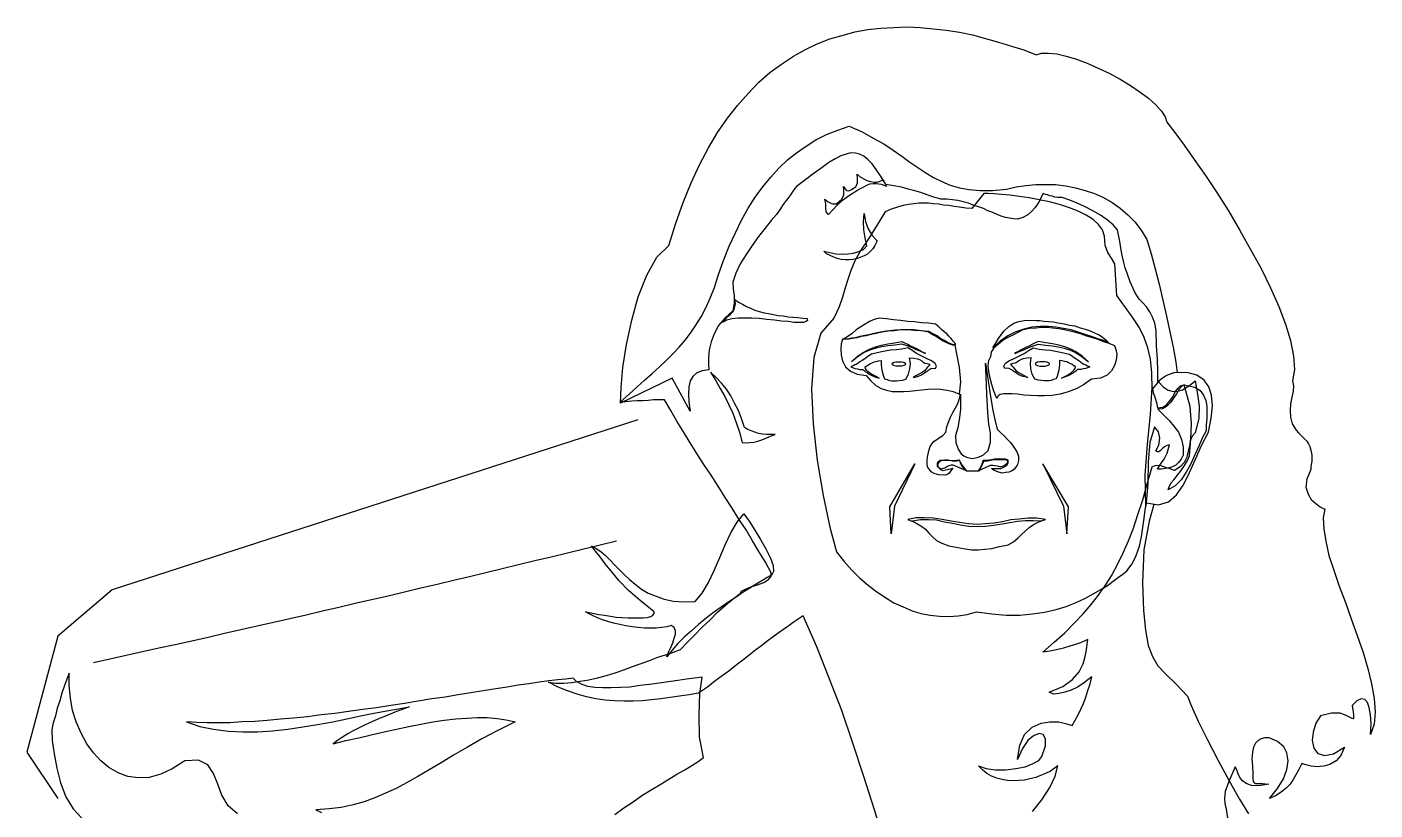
# Model space of a CAD drawing. Header units: millimetres. Extents: x -1580.31 to -1579.41, y 1849.77 to 1851.56.
# Drawn here: x -1580.257 to -1579.686, y 1851.227 to 1851.559 of the extents above; entities that cross this region are included whole.
import ezdxf

# ---------------------------------------------------------------- set-up
doc = ezdxf.new("R2010")
doc.units = ezdxf.units.MM
doc.header["$LTSCALE"] = 10
doc.layers.add('Humanos', color=2, linetype='Continuous')

msp = doc.modelspace()

# ---------------------------------------------------------------- linework, layer by layer
at = {"layer": 'Humanos'}
for p, q in [((-1579.9983, 1851.39234), (-1580.22068, 1851.32043)), ((-1580.22068, 1851.32043), (-1580.24357, 1851.30082)), ((-1580.24357, 1851.30082), (-1580.25665, 1851.25179)), ((-1580.25665, 1851.25179), (-1580.24357, 1851.23217))]:
    msp.add_line(p, q, dxfattribs=at)
for points in [[(-1579.7781, 1851.40841), (-1579.77829, 1851.4086), (-1579.77829, 1851.41291), (-1579.77847, 1851.41797), (-1579.77885, 1851.42359), (-1579.77903, 1851.42997), (-1579.77959, 1851.43315), (-1579.78054, 1851.43577), (-1579.78166, 1851.43802), (-1579.78315, 1851.44008), (-1579.78466, 1851.44176), (-1579.78616, 1851.44327), (-1579.78728, 1851.44495), (-1579.78821, 1851.44664), (-1579.79009, 1851.45076), (-1579.79121, 1851.45395), (-1579.79215, 1851.45657), (-1579.79271, 1851.45882), (-1579.79327, 1851.46125), (-1579.79384, 1851.46406), (-1579.7944, 1851.46781), (-1579.79534, 1851.47268), (-1579.79721, 1851.47475), (-1579.79964, 1851.47681), (-1579.80264, 1851.47887), (-1579.80583, 1851.48074), (-1579.80939, 1851.48262), (-1579.81276, 1851.48411), (-1579.81595, 1851.48543), (-1579.81876, 1851.48636), (-1579.81988, 1851.48636), (-1579.82082, 1851.48636), (-1579.82194, 1851.48655), (-1579.82288, 1851.48692), (-1579.82401, 1851.48711), (-1579.82494, 1851.48748), (-1579.82588, 1851.48767), (-1579.82682, 1851.48805), (-1579.82756, 1851.48674), (-1579.82831, 1851.48524), (-1579.82831, 1851.48524), (-1579.82925, 1851.48355), (-1579.83038, 1851.48206), (-1579.83168, 1851.48055), (-1579.83337, 1851.47905), (-1579.83544, 1851.47793), (-1579.83768, 1851.47718), (-1579.83937, 1851.47737), (-1579.84105, 1851.47756), (-1579.84274, 1851.47793), (-1579.84462, 1851.47849), (-1579.8463, 1851.47924), (-1579.84818, 1851.47999), (-1579.85024, 1851.48074), (-1579.85211, 1851.48168), (-1579.85417, 1851.48242), (-1579.85585, 1851.48299), (-1579.85641, 1851.48318), (-1579.85847, 1851.48393), (-1579.86072, 1851.48449), (-1579.86297, 1851.48505), (-1579.86522, 1851.48543), (-1579.86765, 1851.48561), (-1579.87009, 1851.48561), (-1579.87309, 1851.48655), (-1579.8759, 1851.48748), (-1579.87852, 1851.48843), (-1579.88115, 1851.48917), (-1579.88396, 1851.48992), (-1579.88677, 1851.49067), (-1579.88995, 1851.49124), (-1579.89332, 1851.4918), (-1579.89539, 1851.49517), (-1579.89744, 1851.49817), (-1579.89913, 1851.5006), (-1579.90101, 1851.50247), (-1579.90269, 1851.50379), (-1579.90457, 1851.50472), (-1579.90626, 1851.5051), (-1579.90831, 1851.50528), (-1579.91019, 1851.50472), (-1579.91244, 1851.50398), (-1579.91488, 1851.50267), (-1579.91749, 1851.50116), (-1579.9203, 1851.4991), (-1579.92368, 1851.49667), (-1579.92724, 1851.49405), (-1579.93117, 1851.49104), (-1579.93192, 1851.49011), (-1579.93267, 1851.48899), (-1579.93342, 1851.48786), (-1579.93436, 1851.48655), (-1579.93549, 1851.48505), (-1579.93679, 1851.48336), (-1579.9381, 1851.48149), (-1579.93961, 1851.47924), (-1579.94186, 1851.47662), (-1579.94448, 1851.47344), (-1579.94728, 1851.46987), (-1579.94991, 1851.46613), (-1579.95253, 1851.46219), (-1579.95497, 1851.45826), (-1579.95684, 1851.45432), (-1579.95815, 1851.45058), (-1579.95797, 1851.44777), (-1579.95759, 1851.44477), (-1579.95759, 1851.44176), (-1579.95815, 1851.43839), (-1579.96153, 1851.43539), (-1579.96415, 1851.43221), (-1579.96602, 1851.42865), (-1579.96733, 1851.42528), (-1579.96809, 1851.42191), (-1579.96846, 1851.41872), (-1579.96846, 1851.41591), (-1579.96827, 1851.41348), (-1579.97109, 1851.4131), (-1579.97333, 1851.41216), (-1579.97502, 1851.41066), (-1579.97615, 1851.40879), (-1579.97671, 1851.40635), (-1579.97689, 1851.40335), (-1579.97671, 1851.39998), (-1579.97615, 1851.39605), (-1579.98382, 1851.40992), (-1580.00556, 1851.39942), (-1580.00538, 1851.40598), (-1580.00462, 1851.41441), (-1580.00313, 1851.42415), (-1580.00088, 1851.43446), (-1579.99807, 1851.44439), (-1579.99451, 1851.45357), (-1579.99019, 1851.46107), (-1579.98514, 1851.46613), (-1579.98214, 1851.47549), (-1579.97914, 1851.4843), (-1579.97577, 1851.49255), (-1579.97221, 1851.50023), (-1579.96846, 1851.50735), (-1579.96453, 1851.5139), (-1579.9604, 1851.5199), (-1579.9561, 1851.52533), (-1579.9516, 1851.53039), (-1579.9471, 1851.53508), (-1579.94242, 1851.5392), (-1579.93754, 1851.54276), (-1579.93249, 1851.54614), (-1579.92743, 1851.54895), (-1579.92237, 1851.55138), (-1579.91712, 1851.55344), (-1579.91187, 1851.55494), (-1579.90644, 1851.55644), (-1579.90101, 1851.55737), (-1579.89557, 1851.55794), (-1579.88995, 1851.55831), (-1579.88452, 1851.5585), (-1579.8789, 1851.55831), (-1579.87327, 1851.55775), (-1579.86784, 1851.55719), (-1579.86222, 1851.55625), (-1579.85678, 1851.55512), (-1579.85117, 1851.55363), (-1579.84574, 1851.55213), (-1579.8403, 1851.55044), (-1579.83506, 1851.54876), (-1579.82981, 1851.5467), (-1579.82756, 1851.54745), (-1579.82457, 1851.54745), (-1579.821, 1851.54707), (-1579.81707, 1851.54614), (-1579.81276, 1851.54482), (-1579.80826, 1851.54313), (-1579.80358, 1851.54108), (-1579.79871, 1851.53883), (-1579.79421, 1851.53639), (-1579.7899, 1851.53377), (-1579.78578, 1851.53096), (-1579.78222, 1851.52833), (-1579.77922, 1851.52553), (-1579.77678, 1851.5229), (-1579.77529, 1851.52047), (-1579.77453, 1851.51822), (-1579.77116, 1851.5139), (-1579.76723, 1851.50847), (-1579.76292, 1851.50247), (-1579.75824, 1851.49573), (-1579.75336, 1851.48843), (-1579.74849, 1851.48074), (-1579.74381, 1851.47268), (-1579.73912, 1851.46444), (-1579.73463, 1851.45638), (-1579.73069, 1851.44814), (-1579.72713, 1851.44027), (-1579.72432, 1851.43278), (-1579.72226, 1851.42584), (-1579.72095, 1851.41928), (-1579.72057, 1851.41366), (-1579.72132, 1851.40879), (-1579.72095, 1851.40673), (-1579.72114, 1851.40448), (-1579.7217, 1851.40186), (-1579.72226, 1851.39905), (-1579.72244, 1851.39624), (-1579.72226, 1851.39343), (-1579.72151, 1851.39061), (-1579.71983, 1851.38799), (-1579.71889, 1851.38686), (-1579.71795, 1851.38593), (-1579.71702, 1851.38499), (-1579.71608, 1851.38406), (-1579.71533, 1851.38331), (-1579.71458, 1851.38218), (-1579.71402, 1851.38106), (-1579.71364, 1851.37956), (-1579.71326, 1851.37731), (-1579.71326, 1851.37487), (-1579.71364, 1851.37263), (-1579.71364, 1851.37131), (-1579.71533, 1851.36719), (-1579.7157, 1851.36382), (-1579.71477, 1851.36082), (-1579.71346, 1851.35857), (-1579.71158, 1851.35689), (-1579.70971, 1851.35558), (-1579.7084, 1851.35482), (-1579.70764, 1851.35464), (-1579.7084, 1851.35089), (-1579.7082, 1851.3462), (-1579.70727, 1851.34096), (-1579.70596, 1851.33497), (-1579.7039, 1851.32878), (-1579.70165, 1851.32203), (-1579.69902, 1851.3151), (-1579.69659, 1851.30817), (-1579.69397, 1851.30105), (-1579.69153, 1851.29393), (-1579.68947, 1851.28718), (-1579.68797, 1851.28063), (-1579.68685, 1851.27444), (-1579.68647, 1851.26864), (-1579.68685, 1851.26358), (-1579.68835, 1851.25926), (-1579.68816, 1851.26376), (-1579.68835, 1851.26751), (-1579.68891, 1851.27069), (-1579.68966, 1851.27276), (-1579.69078, 1851.27406), (-1579.69228, 1851.27426), (-1579.69416, 1851.2735), (-1579.69621, 1851.27145), (-1579.69565, 1851.2677), (-1579.69565, 1851.26601), (-1579.69584, 1851.26582), (-1579.69697, 1851.26639), (-1579.69865, 1851.26732), (-1579.70127, 1851.26826), (-1579.70483, 1851.26826), (-1579.70952, 1851.26713), (-1579.71158, 1851.26395), (-1579.7127, 1851.2602), (-1579.71308, 1851.25664), (-1579.71233, 1851.25345), (-1579.71065, 1851.25121), (-1579.70783, 1851.25027), (-1579.70408, 1851.25102), (-1579.6994, 1851.25383), (-1579.7009, 1851.25027), (-1579.70296, 1851.24802), (-1579.70559, 1851.24652), (-1579.7082, 1851.24578), (-1579.71101, 1851.24559), (-1579.71346, 1851.24578), (-1579.7157, 1851.24634), (-1579.71739, 1851.2469), (-1579.7187, 1851.24447), (-1579.72001, 1851.24222), (-1579.72114, 1851.24015), (-1579.72244, 1851.23828), (-1579.72413, 1851.23659), (-1579.72601, 1851.23491), (-1579.72825, 1851.23341), (-1579.73106, 1851.2321), (-1579.72769, 1851.23641), (-1579.72526, 1851.24053), (-1579.72376, 1851.24447), (-1579.7232, 1851.24802), (-1579.72376, 1851.2514), (-1579.72507, 1851.25402), (-1579.72769, 1851.25627), (-1579.73126, 1851.25777), (-1579.73313, 1851.25777), (-1579.73463, 1851.25739), (-1579.73594, 1851.25664), (-1579.73706, 1851.25552), (-1579.73781, 1851.25383), (-1579.73837, 1851.25177), (-1579.73856, 1851.24896), (-1579.73837, 1851.24578), (-1579.73819, 1851.24278), (-1579.73819, 1851.24071), (-1579.738, 1851.23941), (-1579.73763, 1851.23884), (-1579.73706, 1851.23847), (-1579.73575, 1851.23847), (-1579.73407, 1851.23847), (-1579.73144, 1851.23828), (-1579.73556, 1851.23753), (-1579.73875, 1851.23772), (-1579.741, 1851.23847), (-1579.74249, 1851.23959), (-1579.74362, 1851.24109), (-1579.74437, 1851.24259), (-1579.74493, 1851.24427), (-1579.74568, 1851.24559), (-1579.7483, 1851.23941), (-1579.7498, 1851.23509), (-1579.75018, 1851.23228), (-1579.74999, 1851.23003), (-1579.74943, 1851.2276), (-1579.74887, 1851.22404)], [(-1579.89389, 1851.21336), (-1579.8982, 1851.22741), (-1579.90269, 1851.24146), (-1579.90738, 1851.25552), (-1579.91206, 1851.26938), (-1579.91731, 1851.28306), (-1579.92255, 1851.29636), (-1579.92836, 1851.30948), (-1579.93211, 1851.30686), (-1579.93529, 1851.30461), (-1579.93848, 1851.30236), (-1579.94111, 1851.30049), (-1579.94373, 1851.29861), (-1579.94598, 1851.29674), (-1579.94841, 1851.29505), (-1579.95047, 1851.29337), (-1579.95272, 1851.2915), (-1579.95497, 1851.28981), (-1579.95741, 1851.28794), (-1579.95984, 1851.28606), (-1579.96265, 1851.284), (-1579.96565, 1851.28175), (-1579.96884, 1851.27931), (-1579.97258, 1851.27669), (-1579.97652, 1851.27594), (-1579.98064, 1851.27538), (-1579.98457, 1851.27482), (-1579.98851, 1851.27426), (-1579.99244, 1851.27388), (-1579.99638, 1851.2735), (-1580.00031, 1851.27332), (-1580.00425, 1851.27332), (-1580.00819, 1851.2735), (-1580.01212, 1851.2737), (-1580.01605, 1851.27426), (-1580.01999, 1851.27519), (-1580.02392, 1851.27631), (-1580.02804, 1851.27763), (-1580.03198, 1851.27931), (-1580.0361, 1851.28137), (-1580.03292, 1851.281), (-1580.02954, 1851.281), (-1580.02617, 1851.28119), (-1580.02261, 1851.28175), (-1580.01905, 1851.28232), (-1580.0153, 1851.28325), (-1580.01156, 1851.28419), (-1580.00781, 1851.28531), (-1580.00425, 1851.28662), (-1580.0005, 1851.28794), (-1579.99694, 1851.28925), (-1579.99338, 1851.29056), (-1579.98983, 1851.29187), (-1579.98664, 1851.29299), (-1579.98326, 1851.29411), (-1579.98027, 1851.29524), (-1579.97727, 1851.29824), (-1579.97427, 1851.30124), (-1579.97109, 1851.30461), (-1579.96771, 1851.30779), (-1579.96453, 1851.31098), (-1579.96116, 1851.31398), (-1579.95797, 1851.31661), (-1579.95497, 1851.31885), (-1579.95441, 1851.31979), (-1579.95272, 1851.32073), (-1579.95047, 1851.32166), (-1579.94766, 1851.3226), (-1579.94504, 1851.32354), (-1579.94298, 1851.32485), (-1579.94186, 1851.32615), (-1579.94186, 1851.32766), (-1579.94429, 1851.33216), (-1579.9471, 1851.33665), (-1579.94973, 1851.34115), (-1579.95253, 1851.34584), (-1579.95553, 1851.35033), (-1579.95835, 1851.35502), (-1579.96134, 1851.35951), (-1579.96434, 1851.3642), (-1579.96733, 1851.36888), (-1579.97034, 1851.37338), (-1579.97333, 1851.37806), (-1579.97615, 1851.38256), (-1579.97896, 1851.38724), (-1579.98177, 1851.39174), (-1579.98439, 1851.39624), (-1579.98701, 1851.40074), (-1579.98926, 1851.40074), (-1579.9917, 1851.40074), (-1579.99395, 1851.40054), (-1579.99619, 1851.40036), (-1579.99863, 1851.40036), (-1580.00088, 1851.40017), (-1580.00331, 1851.39998), (-1580.00556, 1851.39998), (-1580.002, 1851.40317), (-1579.99863, 1851.40635), (-1579.99544, 1851.40916), (-1579.99226, 1851.41197), (-1579.98907, 1851.41478), (-1579.98626, 1851.41741), (-1579.98345, 1851.42022), (-1579.98083, 1851.42303), (-1579.9782, 1851.42603), (-1579.97595, 1851.42903), (-1579.97371, 1851.4324), (-1579.97146, 1851.43596), (-1579.96958, 1851.43971), (-1579.96771, 1851.44383), (-1579.96584, 1851.44833), (-1579.96434, 1851.45339), (-1579.96209, 1851.45976), (-1579.95966, 1851.46575), (-1579.95703, 1851.47137), (-1579.95441, 1851.47681), (-1579.9516, 1851.48186), (-1579.9486, 1851.48655), (-1579.94541, 1851.49086), (-1579.94204, 1851.49498), (-1579.93867, 1851.49873), (-1579.93492, 1851.50229), (-1579.93117, 1851.50528), (-1579.92705, 1851.5081), (-1579.92293, 1851.51072), (-1579.91843, 1851.51297), (-1579.91375, 1851.51484), (-1579.90887, 1851.51653), (-1579.90345, 1851.5141), (-1579.89876, 1851.51147), (-1579.89426, 1851.50904), (-1579.89033, 1851.50641), (-1579.88658, 1851.50379), (-1579.8832, 1851.50135), (-1579.87983, 1851.4991), (-1579.87646, 1851.49686), (-1579.87327, 1851.49479), (-1579.86972, 1851.49311), (-1579.86616, 1851.4916), (-1579.86222, 1851.49048), (-1579.8581, 1851.48973), (-1579.85342, 1851.48936), (-1579.84818, 1851.48936), (-1579.84237, 1851.48992), (-1579.83825, 1851.49086), (-1579.83412, 1851.49142), (-1579.83, 1851.4918), (-1579.82588, 1851.4918), (-1579.82157, 1851.4918), (-1579.81726, 1851.49124), (-1579.81314, 1851.49048), (-1579.80901, 1851.48936), (-1579.80508, 1851.48805), (-1579.80133, 1851.48636), (-1579.79759, 1851.4843), (-1579.79421, 1851.48186), (-1579.79103, 1851.47905), (-1579.78803, 1851.47605), (-1579.7854, 1851.4725), (-1579.78297, 1851.46856), (-1579.7811, 1851.46257), (-1579.77941, 1851.45619), (-1579.77772, 1851.44964), (-1579.77622, 1851.44289), (-1579.77473, 1851.43615), (-1579.77323, 1851.42959), (-1579.77192, 1851.42303), (-1579.77079, 1851.41666), (-1579.77023, 1851.41216), (-1579.77023, 1851.41235)], [(-1579.89314, 1851.49104), (-1579.89407, 1851.49142), (-1579.89519, 1851.4918), (-1579.89632, 1851.49198), (-1579.89744, 1851.49217), (-1579.89876, 1851.49217), (-1579.90026, 1851.49198), (-1579.90157, 1851.49142), (-1579.90288, 1851.49067), (-1579.90475, 1851.48973), (-1579.90644, 1851.48861), (-1579.90831, 1851.48748), (-1579.91019, 1851.48618), (-1579.91225, 1851.48467), (-1579.91412, 1851.48299), (-1579.91581, 1851.48112), (-1579.91769, 1851.47924), (-1579.91862, 1851.48037), (-1579.91881, 1851.48186), (-1579.91881, 1851.48374), (-1579.91918, 1851.48561), (-1579.91805, 1851.48467), (-1579.91693, 1851.48411), (-1579.91581, 1851.48374), (-1579.91431, 1851.48374), (-1579.91206, 1851.48561), (-1579.91112, 1851.48748), (-1579.91112, 1851.48936), (-1579.91131, 1851.49104), (-1579.91075, 1851.49011), (-1579.91, 1851.48936), (-1579.90907, 1851.48917), (-1579.90794, 1851.48973), (-1579.90606, 1851.49086), (-1579.90532, 1851.49255), (-1579.90532, 1851.49442), (-1579.9055, 1851.49629), (-1579.90419, 1851.49517), (-1579.90269, 1851.49423), (-1579.90138, 1851.49349), (-1579.89988, 1851.49311), (-1579.89838, 1851.49292), (-1579.89708, 1851.49292), (-1579.89576, 1851.49329), (-1579.89463, 1851.49385), (-1579.89426, 1851.49329), (-1579.89389, 1851.49255), (-1579.89351, 1851.4918), (-1579.89314, 1851.49104)], [(-1579.7914, 1851.3284), (-1579.78915, 1851.3314), (-1579.78747, 1851.33497), (-1579.78616, 1851.3389), (-1579.78522, 1851.34283), (-1579.78466, 1851.34677), (-1579.78409, 1851.3507), (-1579.78372, 1851.35426), (-1579.78315, 1851.35727), (-1579.7781, 1851.35632), (-1579.77379, 1851.35763), (-1579.77041, 1851.36064), (-1579.76742, 1851.36476), (-1579.76498, 1851.37), (-1579.76236, 1851.37563), (-1579.75992, 1851.38143), (-1579.75692, 1851.38706), (-1579.7558, 1851.39305), (-1579.75524, 1851.39829), (-1579.75561, 1851.40279), (-1579.75673, 1851.40635), (-1579.7588, 1851.40916), (-1579.7618, 1851.41123), (-1579.76555, 1851.41216), (-1579.77023, 1851.41235), (-1579.77154, 1851.41216), (-1579.77266, 1851.41179), (-1579.77397, 1851.41141), (-1579.7751, 1851.41085), (-1579.77641, 1851.40992), (-1579.77772, 1851.40879), (-1579.77922, 1851.40711), (-1579.78072, 1851.40523), (-1579.78091, 1851.41216), (-1579.78147, 1851.41797), (-1579.78259, 1851.42284), (-1579.78409, 1851.42715), (-1579.78616, 1851.43127), (-1579.78878, 1851.43539), (-1579.79197, 1851.43989), (-1579.79571, 1851.44495), (-1579.79646, 1851.45826), (-1579.79796, 1851.46069), (-1579.79946, 1851.46313), (-1579.80058, 1851.46613), (-1579.80096, 1851.47006), (-1579.80171, 1851.47268), (-1579.8034, 1851.47493), (-1579.80564, 1851.477), (-1579.80864, 1851.47887), (-1579.81201, 1851.48055), (-1579.81576, 1851.48206), (-1579.81988, 1851.48336), (-1579.82419, 1851.48449), (-1579.8285, 1851.48543), (-1579.83281, 1851.48618), (-1579.83693, 1851.48674), (-1579.84087, 1851.4873), (-1579.84442, 1851.48767), (-1579.84761, 1851.48786), (-1579.85005, 1851.48805), (-1579.85192, 1851.48805), (-1579.85698, 1851.48168), (-1579.8596, 1851.48186), (-1579.86222, 1851.48224), (-1579.86447, 1851.48262), (-1579.86672, 1851.48299), (-1579.86897, 1851.48318), (-1579.87103, 1851.48355), (-1579.87327, 1851.48374), (-1579.87534, 1851.48393), (-1579.8774, 1851.48393), (-1579.87946, 1851.48393), (-1579.88152, 1851.48374), (-1579.88377, 1851.48336), (-1579.88601, 1851.48299), (-1579.88845, 1851.48224), (-1579.89107, 1851.48149), (-1579.8937, 1851.48037), (-1579.90045, 1851.46931), (-1579.90401, 1851.46406), (-1579.90644, 1851.45956), (-1579.90813, 1851.45544), (-1579.90944, 1851.4517), (-1579.91056, 1851.44814), (-1579.91169, 1851.4442), (-1579.91319, 1851.44008), (-1579.91544, 1851.43539), (-1579.92087, 1851.42903), (-1579.92386, 1851.41872), (-1579.9248, 1851.40542), (-1579.92406, 1851.39061), (-1579.92237, 1851.37525), (-1579.91993, 1851.36026), (-1579.91712, 1851.34696), (-1579.91431, 1851.33646), (-1579.91112, 1851.33253), (-1579.90775, 1851.32878), (-1579.90438, 1851.32541), (-1579.90082, 1851.32241), (-1579.89726, 1851.3196), (-1579.89351, 1851.31717), (-1579.88995, 1851.31492), (-1579.88601, 1851.31323), (-1579.88227, 1851.31154), (-1579.87852, 1851.31042), (-1579.87458, 1851.30967), (-1579.87065, 1851.3093), (-1579.86672, 1851.30911), (-1579.86279, 1851.30948), (-1579.85903, 1851.31004), (-1579.8551, 1851.31117), (-1579.84855, 1851.31023), (-1579.84255, 1851.30967), (-1579.83675, 1851.30967), (-1579.83131, 1851.31023), (-1579.82626, 1851.31098), (-1579.82138, 1851.31211), (-1579.81707, 1851.31342), (-1579.81295, 1851.3151), (-1579.8092, 1851.31679), (-1579.80564, 1851.31866), (-1579.80246, 1851.32054), (-1579.79964, 1851.32222), (-1579.79721, 1851.3241), (-1579.79496, 1851.32579), (-1579.79309, 1851.3271), (-1579.7914, 1851.3284)], [(-1579.90719, 1851.46013), (-1579.90887, 1851.45994), (-1579.91056, 1851.45994), (-1579.91225, 1851.46013), (-1579.91393, 1851.4605), (-1579.91544, 1851.46107), (-1579.91693, 1851.46181), (-1579.91843, 1851.46257), (-1579.91956, 1851.46369), (-1579.91712, 1851.46313), (-1579.9145, 1851.46257), (-1579.91187, 1851.46238), (-1579.90944, 1851.46257), (-1579.907, 1851.46275), (-1579.90475, 1851.4635), (-1579.90288, 1851.46444), (-1579.90138, 1851.46594), (-1579.90213, 1851.46931), (-1579.90269, 1851.47268), (-1579.90288, 1851.47624), (-1579.9025, 1851.47961), (-1579.90194, 1851.47605), (-1579.90082, 1851.47306), (-1579.89913, 1851.47025), (-1579.89708, 1851.468), (-1579.89801, 1851.46613), (-1579.89895, 1851.46462), (-1579.90007, 1851.4635), (-1579.9012, 1851.46238), (-1579.9025, 1851.46163), (-1579.90401, 1851.46107), (-1579.9055, 1851.4605), (-1579.90719, 1851.46013)], [(-1579.95722, 1851.44327), (-1579.95572, 1851.44214), (-1579.95403, 1851.4412), (-1579.95235, 1851.44027), (-1579.95066, 1851.43952), (-1579.94879, 1851.43877), (-1579.94692, 1851.43821), (-1579.94485, 1851.43764), (-1579.94298, 1851.43727), (-1579.94092, 1851.4369), (-1579.93886, 1851.43652), (-1579.93679, 1851.43634), (-1579.93473, 1851.43596), (-1579.93267, 1851.43577), (-1579.93061, 1851.43558), (-1579.92855, 1851.43539), (-1579.92667, 1851.43521), (-1579.92649, 1851.43427), (-1579.92705, 1851.4339), (-1579.92818, 1851.43352), (-1579.92986, 1851.43352), (-1579.93211, 1851.43352), (-1579.93473, 1851.4339), (-1579.93754, 1851.43409), (-1579.94054, 1851.43446), (-1579.94373, 1851.43483), (-1579.94692, 1851.43521), (-1579.9501, 1851.43539), (-1579.9531, 1851.43539), (-1579.9559, 1851.43539), (-1579.95853, 1851.43502), (-1579.96078, 1851.43446), (-1579.96247, 1851.43352), (-1579.96116, 1851.43502), (-1579.96003, 1851.43615), (-1579.95909, 1851.43708), (-1579.95815, 1851.43802), (-1579.95759, 1851.43895), (-1579.95722, 1851.44008), (-1579.95703, 1851.4414), (-1579.95722, 1851.44327)], [(-1579.86372, 1851.42434), (-1579.86484, 1851.42565), (-1579.86578, 1851.42678), (-1579.86672, 1851.42772), (-1579.86765, 1851.42865), (-1579.86878, 1851.42959), (-1579.8699, 1851.43053), (-1579.87103, 1851.43165), (-1579.87234, 1851.43278), (-1579.87534, 1851.43315), (-1579.87834, 1851.43334), (-1579.88133, 1851.43371), (-1579.88414, 1851.4339), (-1579.88714, 1851.43427), (-1579.89014, 1851.43465), (-1579.89314, 1851.43502), (-1579.89614, 1851.43539), (-1579.89838, 1851.43483), (-1579.90026, 1851.4339), (-1579.90213, 1851.43278), (-1579.90401, 1851.43165), (-1579.90588, 1851.43033), (-1579.90757, 1851.42884), (-1579.90944, 1851.42752), (-1579.91131, 1851.4264), (-1579.90963, 1851.42659), (-1579.90775, 1851.42696), (-1579.90606, 1851.42715), (-1579.90419, 1851.42772), (-1579.90232, 1851.42809), (-1579.90045, 1851.42846), (-1579.89838, 1851.42903), (-1579.89632, 1851.4294), (-1579.89407, 1851.42977), (-1579.89182, 1851.43015), (-1579.88939, 1851.43033), (-1579.88695, 1851.43053), (-1579.88433, 1851.43053), (-1579.88152, 1851.43053), (-1579.87852, 1851.43015), (-1579.87534, 1851.42977), (-1579.87346, 1851.42884), (-1579.87159, 1851.4279), (-1579.87009, 1851.42678), (-1579.86841, 1851.42584), (-1579.86709, 1851.42509), (-1579.86578, 1851.42453), (-1579.86466, 1851.42415), (-1579.86372, 1851.42434)], [(-1579.84818, 1851.42284), (-1579.84574, 1851.42678), (-1579.84349, 1851.42977), (-1579.84143, 1851.43184), (-1579.83918, 1851.43315), (-1579.83712, 1851.4339), (-1579.83487, 1851.43427), (-1579.83243, 1851.43446), (-1579.82981, 1851.43427), (-1579.82831, 1851.43427), (-1579.82662, 1851.43409), (-1579.82457, 1851.4339), (-1579.8225, 1851.43371), (-1579.82044, 1851.43334), (-1579.81801, 1851.43296), (-1579.81576, 1851.4324), (-1579.81351, 1851.43202), (-1579.81126, 1851.43127), (-1579.80901, 1851.43071), (-1579.80695, 1851.42997), (-1579.80489, 1851.42903), (-1579.8032, 1851.42828), (-1579.80171, 1851.42734), (-1579.80039, 1851.42621), (-1579.79927, 1851.42509), (-1579.80133, 1851.42584), (-1579.80376, 1851.42659), (-1579.80639, 1851.42752), (-1579.80901, 1851.42846), (-1579.81201, 1851.4294), (-1579.81501, 1851.43033), (-1579.8182, 1851.4309), (-1579.82138, 1851.43146), (-1579.82475, 1851.43184), (-1579.82813, 1851.43184), (-1579.83168, 1851.43146), (-1579.83506, 1851.43071), (-1579.83843, 1851.42959), (-1579.84181, 1851.4279), (-1579.84499, 1851.42565), (-1579.84818, 1851.42284)], [(-1579.86222, 1851.40317), (-1579.86166, 1851.40841), (-1579.86222, 1851.41441), (-1579.86335, 1851.42022), (-1579.86409, 1851.42396), (-1579.86503, 1851.42396), (-1579.86634, 1851.42434), (-1579.86765, 1851.42491), (-1579.86915, 1851.42565), (-1579.87065, 1851.42659), (-1579.87215, 1851.42752), (-1579.87384, 1851.42846), (-1579.87534, 1851.4294), (-1579.87834, 1851.42997), (-1579.88133, 1851.43015), (-1579.88414, 1851.43033), (-1579.88714, 1851.43033), (-1579.88977, 1851.42997), (-1579.89239, 1851.42977), (-1579.89501, 1851.4294), (-1579.89744, 1851.42884), (-1579.89969, 1851.42846), (-1579.90176, 1851.4279), (-1579.90381, 1851.42752), (-1579.90569, 1851.42696), (-1579.90757, 1851.42678), (-1579.90907, 1851.4264), (-1579.91056, 1851.4264), (-1579.91169, 1851.4264), (-1579.91225, 1851.42453), (-1579.91244, 1851.42228), (-1579.91225, 1851.41966), (-1579.91169, 1851.41722), (-1579.91038, 1851.41478), (-1579.90831, 1851.41291), (-1579.9055, 1851.4116), (-1579.90176, 1851.41104), (-1579.89969, 1851.40879), (-1579.89764, 1851.40691), (-1579.89539, 1851.4056), (-1579.89314, 1851.40486), (-1579.8907, 1851.40429), (-1579.88826, 1851.40429), (-1579.88583, 1851.40429), (-1579.8834, 1851.40448), (-1579.88077, 1851.40467), (-1579.87815, 1851.40504), (-1579.87552, 1851.40523), (-1579.8729, 1851.40542), (-1579.87028, 1851.40523), (-1579.86747, 1851.40486), (-1579.86484, 1851.40429), (-1579.86222, 1851.40317)], [(-1579.84649, 1851.4013), (-1579.84705, 1851.40279), (-1579.8478, 1851.40486), (-1579.84855, 1851.40729), (-1579.8493, 1851.40992), (-1579.84986, 1851.41273), (-1579.85005, 1851.41516), (-1579.84986, 1851.41741), (-1579.84892, 1851.4191), (-1579.84874, 1851.42097), (-1579.84761, 1851.42284), (-1579.84593, 1851.42434), (-1579.84386, 1851.42603), (-1579.84162, 1851.42734), (-1579.83918, 1851.42846), (-1579.83712, 1851.42959), (-1579.83524, 1851.43053), (-1579.83263, 1851.43109), (-1579.83, 1851.43127), (-1579.82756, 1851.43146), (-1579.82513, 1851.43146), (-1579.82269, 1851.43127), (-1579.82025, 1851.4309), (-1579.81782, 1851.43053), (-1579.81539, 1851.42997), (-1579.81314, 1851.4294), (-1579.8107, 1851.42865), (-1579.80845, 1851.4279), (-1579.80601, 1851.42715), (-1579.80376, 1851.4264), (-1579.80133, 1851.42547), (-1579.79908, 1851.42472), (-1579.79665, 1851.42378), (-1579.79609, 1851.42209), (-1579.79571, 1851.42003), (-1579.7959, 1851.4176), (-1579.79665, 1851.41535), (-1579.79796, 1851.4131), (-1579.79983, 1851.41123), (-1579.80264, 1851.40992), (-1579.80639, 1851.40954), (-1579.80977, 1851.40711), (-1579.81295, 1851.40542), (-1579.81632, 1851.40411), (-1579.81969, 1851.40317), (-1579.82307, 1851.40261), (-1579.82626, 1851.40242), (-1579.82925, 1851.40242), (-1579.83225, 1851.40261), (-1579.83506, 1851.40279), (-1579.83749, 1851.40317), (-1579.83993, 1851.40335), (-1579.84181, 1851.40335), (-1579.84368, 1851.40335), (-1579.84499, 1851.40298), (-1579.84593, 1851.40242), (-1579.84649, 1851.4013)], [(-1579.87234, 1851.41404), (-1579.87197, 1851.41497), (-1579.87253, 1851.4161), (-1579.87402, 1851.41722), (-1579.8759, 1851.41816), (-1579.87815, 1851.41928), (-1579.8804, 1851.42041), (-1579.88246, 1851.42172), (-1579.88414, 1851.42284), (-1579.88658, 1851.42228), (-1579.88902, 1851.42191), (-1579.89145, 1851.42172), (-1579.8937, 1851.42135), (-1579.89576, 1851.42097), (-1579.89764, 1851.42059), (-1579.89951, 1851.42003), (-1579.90101, 1851.4191), (-1579.90232, 1851.41816), (-1579.90345, 1851.41741), (-1579.90438, 1851.41685), (-1579.90513, 1851.41629), (-1579.90569, 1851.41591), (-1579.90644, 1851.41553), (-1579.90719, 1851.41516), (-1579.90813, 1851.41478), (-1579.90644, 1851.41404), (-1579.90532, 1851.41385), (-1579.90438, 1851.41366), (-1579.90307, 1851.41366), (-1579.90269, 1851.41329), (-1579.90213, 1851.41273), (-1579.9012, 1851.41216), (-1579.90045, 1851.4116), (-1579.89932, 1851.41104), (-1579.89838, 1851.41066), (-1579.89726, 1851.41029), (-1579.89614, 1851.40992), (-1579.89726, 1851.41048), (-1579.89838, 1851.41104), (-1579.89951, 1851.4116), (-1579.90026, 1851.41216), (-1579.90101, 1851.41273), (-1579.90157, 1851.41329), (-1579.90194, 1851.41404), (-1579.90213, 1851.41478), (-1579.90138, 1851.41516), (-1579.90063, 1851.41572), (-1579.89988, 1851.4161), (-1579.89913, 1851.41647), (-1579.89838, 1851.41685), (-1579.89744, 1851.41703), (-1579.89651, 1851.41722), (-1579.89539, 1851.41741), (-1579.89539, 1851.41553), (-1579.89501, 1851.41329), (-1579.89445, 1851.41123), (-1579.89389, 1851.40972), (-1579.89276, 1851.40935), (-1579.89182, 1851.40898), (-1579.89089, 1851.40879), (-1579.88995, 1851.40879), (-1579.88883, 1851.40879), (-1579.8877, 1851.40898), (-1579.88639, 1851.40916), (-1579.88489, 1851.40954), (-1579.88377, 1851.4116), (-1579.8832, 1851.41385), (-1579.88302, 1851.41629), (-1579.8834, 1851.41854), (-1579.88152, 1851.41834), (-1579.88002, 1851.41816), (-1579.87908, 1851.41778), (-1579.87815, 1851.41722), (-1579.87759, 1851.41666), (-1579.87683, 1851.41629), (-1579.8759, 1851.4161), (-1579.87478, 1851.41591), (-1579.87515, 1851.41516), (-1579.87571, 1851.4146), (-1579.87627, 1851.41385), (-1579.87703, 1851.4131), (-1579.87796, 1851.41235), (-1579.87908, 1851.41179), (-1579.8804, 1851.41104), (-1579.88189, 1851.41029), (-1579.87983, 1851.41066), (-1579.87834, 1851.41141), (-1579.87703, 1851.41216), (-1579.87609, 1851.41291), (-1579.87515, 1851.41348), (-1579.8744, 1851.41404), (-1579.87346, 1851.41422), (-1579.87234, 1851.41404)], [(-1579.90794, 1851.41685), (-1579.90532, 1851.41928), (-1579.90269, 1851.42097), (-1579.90026, 1851.42228), (-1579.89782, 1851.42322), (-1579.89519, 1851.42396), (-1579.89258, 1851.42453), (-1579.88977, 1851.42491), (-1579.88658, 1851.42547), (-1579.88545, 1851.42491), (-1579.88414, 1851.42434), (-1579.88302, 1851.42359), (-1579.88171, 1851.42303), (-1579.8804, 1851.42247), (-1579.87908, 1851.42172), (-1579.87796, 1851.42115), (-1579.87665, 1851.42059), (-1579.87683, 1851.42041), (-1579.87759, 1851.42078), (-1579.8789, 1851.42135), (-1579.8804, 1851.42191), (-1579.88189, 1851.42266), (-1579.88358, 1851.4234), (-1579.88527, 1851.42396), (-1579.88658, 1851.42434), (-1579.88958, 1851.42396), (-1579.89239, 1851.42359), (-1579.89501, 1851.42322), (-1579.89744, 1851.42266), (-1579.89988, 1851.42191), (-1579.9025, 1851.42078), (-1579.90513, 1851.4191), (-1579.90794, 1851.41685)], [(-1579.84311, 1851.41404), (-1579.84349, 1851.41497), (-1579.84293, 1851.4161), (-1579.84143, 1851.41722), (-1579.83937, 1851.41816), (-1579.83712, 1851.41928), (-1579.83487, 1851.42041), (-1579.83281, 1851.42172), (-1579.83112, 1851.42284), (-1579.8285, 1851.42228), (-1579.82606, 1851.42191), (-1579.82381, 1851.42172), (-1579.82157, 1851.42135), (-1579.81951, 1851.42097), (-1579.81764, 1851.42059), (-1579.81576, 1851.42003), (-1579.81426, 1851.4191), (-1579.81295, 1851.41816), (-1579.81182, 1851.41741), (-1579.81107, 1851.41685), (-1579.81033, 1851.41629), (-1579.80958, 1851.41591), (-1579.80882, 1851.41553), (-1579.80808, 1851.41516), (-1579.80714, 1851.41478), (-1579.80882, 1851.41404), (-1579.80995, 1851.41385), (-1579.81089, 1851.41366), (-1579.8122, 1851.41366), (-1579.81258, 1851.41329), (-1579.81314, 1851.41273), (-1579.81407, 1851.41216), (-1579.81501, 1851.4116), (-1579.81595, 1851.41104), (-1579.81707, 1851.41066), (-1579.8182, 1851.41029), (-1579.81913, 1851.40992), (-1579.81801, 1851.41048), (-1579.81688, 1851.41104), (-1579.81595, 1851.4116), (-1579.81501, 1851.41216), (-1579.81445, 1851.41273), (-1579.81389, 1851.41329), (-1579.81332, 1851.41404), (-1579.81314, 1851.41478), (-1579.81389, 1851.41516), (-1579.81463, 1851.41572), (-1579.81539, 1851.4161), (-1579.81613, 1851.41647), (-1579.81688, 1851.41685), (-1579.81782, 1851.41703), (-1579.81876, 1851.41722), (-1579.81988, 1851.41741), (-1579.81988, 1851.41553), (-1579.82025, 1851.41329), (-1579.82082, 1851.41123), (-1579.82138, 1851.40972), (-1579.8225, 1851.40935), (-1579.82344, 1851.40898), (-1579.82437, 1851.40879), (-1579.8255, 1851.40879), (-1579.82644, 1851.40879), (-1579.82756, 1851.40898), (-1579.82887, 1851.40916), (-1579.83038, 1851.40954), (-1579.8315, 1851.4116), (-1579.83206, 1851.41385), (-1579.83225, 1851.41629), (-1579.83187, 1851.41854), (-1579.83375, 1851.41834), (-1579.83524, 1851.41816), (-1579.83618, 1851.41778), (-1579.83712, 1851.41722), (-1579.83787, 1851.41666), (-1579.83862, 1851.41629), (-1579.83956, 1851.4161), (-1579.84068, 1851.41591), (-1579.84012, 1851.41516), (-1579.83956, 1851.4146), (-1579.83899, 1851.41385), (-1579.83825, 1851.4131), (-1579.83731, 1851.41235), (-1579.83618, 1851.41179), (-1579.83487, 1851.41104), (-1579.83337, 1851.41029), (-1579.83544, 1851.41066), (-1579.83712, 1851.41141), (-1579.83843, 1851.41216), (-1579.83937, 1851.41291), (-1579.8403, 1851.41348), (-1579.84124, 1851.41404), (-1579.84218, 1851.41422), (-1579.84311, 1851.41404)], [(-1579.8077, 1851.41685), (-1579.81033, 1851.41928), (-1579.81276, 1851.42097), (-1579.81519, 1851.42228), (-1579.81764, 1851.42322), (-1579.82025, 1851.42396), (-1579.82288, 1851.42453), (-1579.82569, 1851.42491), (-1579.82887, 1851.42547), (-1579.83019, 1851.42491), (-1579.83131, 1851.42434), (-1579.83263, 1851.42359), (-1579.83393, 1851.42303), (-1579.83506, 1851.42247), (-1579.83637, 1851.42172), (-1579.83768, 1851.42115), (-1579.83899, 1851.42059), (-1579.83862, 1851.42041), (-1579.83787, 1851.42078), (-1579.83656, 1851.42135), (-1579.83506, 1851.42191), (-1579.83356, 1851.42266), (-1579.83187, 1851.4234), (-1579.83019, 1851.42396), (-1579.82887, 1851.42434), (-1579.82588, 1851.42396), (-1579.82307, 1851.42359), (-1579.82044, 1851.42322), (-1579.81801, 1851.42266), (-1579.81576, 1851.42191), (-1579.81314, 1851.42078), (-1579.81051, 1851.4191), (-1579.8077, 1851.41685)], [(-1579.88789, 1851.41685), (-1579.88677, 1851.41685), (-1579.88583, 1851.41666), (-1579.88527, 1851.41629), (-1579.88508, 1851.4161), (-1579.88527, 1851.41553), (-1579.88583, 1851.41535), (-1579.88677, 1851.41497), (-1579.88789, 1851.41497), (-1579.88902, 1851.41497), (-1579.88995, 1851.41535), (-1579.89051, 1851.41553), (-1579.8907, 1851.4161), (-1579.89051, 1851.41629), (-1579.88995, 1851.41666), (-1579.88902, 1851.41685), (-1579.88789, 1851.41685)], [(-1579.82719, 1851.41685), (-1579.82831, 1851.41685), (-1579.82925, 1851.41666), (-1579.83, 1851.41629), (-1579.83019, 1851.4161), (-1579.83, 1851.41553), (-1579.82925, 1851.41535), (-1579.82831, 1851.41497), (-1579.82719, 1851.41497), (-1579.82606, 1851.41497), (-1579.82513, 1851.41535), (-1579.82437, 1851.41553), (-1579.82419, 1851.4161), (-1579.82437, 1851.41629), (-1579.82513, 1851.41666), (-1579.82606, 1851.41685), (-1579.82719, 1851.41685)], [(-1579.96753, 1851.41253), (-1579.96546, 1851.40916), (-1579.9634, 1851.4056), (-1579.96153, 1851.40223), (-1579.95984, 1851.39867), (-1579.95815, 1851.39511), (-1579.95666, 1851.39118), (-1579.95534, 1851.38706), (-1579.95422, 1851.38274), (-1579.95253, 1851.38256), (-1579.95085, 1851.38274), (-1579.94917, 1851.38293), (-1579.94748, 1851.38331), (-1579.94579, 1851.38387), (-1579.9441, 1851.38462), (-1579.94223, 1851.38537), (-1579.94017, 1851.38612), (-1579.94204, 1851.38612), (-1579.94391, 1851.38612), (-1579.9456, 1851.3863), (-1579.94728, 1851.38649), (-1579.94879, 1851.38706), (-1579.95029, 1851.38762), (-1579.95178, 1851.38818), (-1579.9531, 1851.38911), (-1579.95441, 1851.39286), (-1579.95572, 1851.39624), (-1579.95741, 1851.39942), (-1579.95891, 1851.40242), (-1579.96078, 1851.40523), (-1579.96284, 1851.40785), (-1579.96509, 1851.41029), (-1579.96753, 1851.41253)], [(-1579.85117, 1851.41629), (-1579.8493, 1851.40317), (-1579.84818, 1851.39624), (-1579.84724, 1851.39249), (-1579.8463, 1851.38837), (-1579.8448, 1851.38686), (-1579.8433, 1851.38555), (-1579.84199, 1851.38406), (-1579.84068, 1851.38274), (-1579.83956, 1851.38125), (-1579.83862, 1851.37993), (-1579.83787, 1851.37844), (-1579.83731, 1851.37694), (-1579.83731, 1851.37506), (-1579.83768, 1851.37338), (-1579.83843, 1851.37225), (-1579.83918, 1851.37131), (-1579.8403, 1851.37057), (-1579.84143, 1851.37019), (-1579.84274, 1851.37), (-1579.84424, 1851.36982), (-1579.84574, 1851.37019), (-1579.84667, 1851.37057), (-1579.84761, 1851.37094), (-1579.84874, 1851.37169), (-1579.84724, 1851.37169), (-1579.84611, 1851.37169), (-1579.84536, 1851.37169), (-1579.8448, 1851.37169), (-1579.84349, 1851.37225), (-1579.84255, 1851.37282), (-1579.84199, 1851.37338), (-1579.84162, 1851.37431), (-1579.84162, 1851.37487), (-1579.84237, 1851.37525), (-1579.8433, 1851.37543), (-1579.8448, 1851.37543), (-1579.84649, 1851.37543), (-1579.84836, 1851.37525), (-1579.85024, 1851.37487), (-1579.85211, 1851.37469), (-1579.85267, 1851.37338), (-1579.85304, 1851.37244), (-1579.85361, 1851.3715), (-1579.85417, 1851.37057), (-1579.85548, 1851.37057), (-1579.8566, 1851.37057), (-1579.85791, 1851.37057), (-1579.85922, 1851.37057), (-1579.86016, 1851.3715), (-1579.86091, 1851.37225), (-1579.86147, 1851.37338), (-1579.86222, 1851.37525), (-1579.86335, 1851.37487), (-1579.86428, 1851.37487), (-1579.86522, 1851.37487), (-1579.86634, 1851.37506), (-1579.86728, 1851.37525), (-1579.86841, 1851.37525), (-1579.86953, 1851.37506), (-1579.87065, 1851.37469), (-1579.8714, 1851.37375), (-1579.87159, 1851.37282), (-1579.87103, 1851.37206), (-1579.87028, 1851.37131), (-1579.86934, 1851.37094), (-1579.86803, 1851.37113), (-1579.86672, 1851.3715), (-1579.86503, 1851.37187), (-1579.86597, 1851.37057), (-1579.86672, 1851.36963), (-1579.86765, 1851.36906), (-1579.86878, 1851.36888), (-1579.87103, 1851.36906), (-1579.8729, 1851.36963), (-1579.87422, 1851.37038), (-1579.87496, 1851.37131), (-1579.87571, 1851.37244), (-1579.8759, 1851.37375), (-1579.8759, 1851.37506), (-1579.87571, 1851.37656), (-1579.87515, 1851.37918), (-1579.87458, 1851.38106), (-1579.87384, 1851.38237), (-1579.8729, 1851.38331), (-1579.87177, 1851.38406), (-1579.87065, 1851.38481), (-1579.86934, 1851.38574), (-1579.86803, 1851.38706), (-1579.86765, 1851.38931), (-1579.86691, 1851.39136), (-1579.86597, 1851.39343), (-1579.86503, 1851.39548), (-1579.86391, 1851.39736), (-1579.86297, 1851.39923), (-1579.86222, 1851.4013), (-1579.86184, 1851.40317), (-1579.86184, 1851.39998), (-1579.86184, 1851.3968), (-1579.86222, 1851.39324), (-1579.86297, 1851.38893), (-1579.86391, 1851.38574), (-1579.86372, 1851.38274), (-1579.86279, 1851.37993), (-1579.86147, 1851.37788), (-1579.86035, 1851.37712), (-1579.85922, 1851.37656), (-1579.8581, 1851.37619), (-1579.85678, 1851.376), (-1579.85548, 1851.37619), (-1579.85436, 1851.37656), (-1579.85324, 1851.37694), (-1579.85211, 1851.3775), (-1579.85005, 1851.37937), (-1579.84911, 1851.38293), (-1579.84911, 1851.38686), (-1579.84986, 1851.39043), (-1579.85024, 1851.39548), (-1579.85061, 1851.40317), (-1579.85099, 1851.41066), (-1579.85117, 1851.41629)], [(-1579.7781, 1851.40841), (-1579.77604, 1851.40635), (-1579.77397, 1851.40486), (-1579.77192, 1851.40429), (-1579.76985, 1851.40448), (-1579.76798, 1851.40504), (-1579.76611, 1851.40617), (-1579.76423, 1851.40747), (-1579.76254, 1851.40879), (-1579.76161, 1851.40317), (-1579.76086, 1851.39811), (-1579.76105, 1851.39286), (-1579.76254, 1851.38686), (-1579.76386, 1851.38537), (-1579.76461, 1851.38349), (-1579.76498, 1851.38125), (-1579.76555, 1851.379), (-1579.76611, 1851.37656), (-1579.76723, 1851.37431), (-1579.76892, 1851.37244), (-1579.77135, 1851.37094), (-1579.77248, 1851.37131), (-1579.7736, 1851.37169), (-1579.77473, 1851.37206), (-1579.77585, 1851.37244), (-1579.77697, 1851.37282), (-1579.77829, 1851.373), (-1579.77959, 1851.37282), (-1579.78091, 1851.37225), (-1579.78297, 1851.36513), (-1579.78484, 1851.35839), (-1579.7869, 1851.3522), (-1579.78878, 1851.3464), (-1579.79084, 1851.34096), (-1579.79309, 1851.3359), (-1579.79534, 1851.33122), (-1579.79777, 1851.32672), (-1579.80058, 1851.32241), (-1579.80133, 1851.32129), (-1579.80133, 1851.32129)], [(-1579.78335, 1851.35576), (-1579.78372, 1851.36888), (-1579.78278, 1851.382), (-1579.78147, 1851.39455), (-1579.78072, 1851.40617), (-1579.78034, 1851.40392), (-1579.77959, 1851.40186), (-1579.77885, 1851.39961), (-1579.77847, 1851.39736), (-1579.77622, 1851.39773), (-1579.77453, 1851.39886), (-1579.77323, 1851.40036), (-1579.77192, 1851.40223), (-1579.77098, 1851.40411), (-1579.76985, 1851.4056), (-1579.76873, 1851.40673), (-1579.76723, 1851.40711), (-1579.76274, 1851.40617), (-1579.76049, 1851.40467), (-1579.75898, 1851.40279), (-1579.75805, 1851.40054), (-1579.75768, 1851.39811), (-1579.75768, 1851.39548), (-1579.75768, 1851.39286), (-1579.75786, 1851.39024), (-1579.75786, 1851.38762), (-1579.75955, 1851.38462), (-1579.76105, 1851.38125), (-1579.76274, 1851.3775), (-1579.76442, 1851.37375), (-1579.76629, 1851.37019), (-1579.76854, 1851.36701), (-1579.77098, 1851.36438), (-1579.77397, 1851.36269), (-1579.7736, 1851.36401), (-1579.77285, 1851.36551), (-1579.77154, 1851.36701), (-1579.77004, 1851.36888), (-1579.76854, 1851.37094), (-1579.76704, 1851.373), (-1579.76573, 1851.37506), (-1579.76498, 1851.37712), (-1579.76442, 1851.38425), (-1579.76404, 1851.3908), (-1579.76461, 1851.39792), (-1579.76723, 1851.40711), (-1579.76816, 1851.40654), (-1579.76929, 1851.40523), (-1579.77041, 1851.40335), (-1579.77172, 1851.40148), (-1579.77304, 1851.39961), (-1579.77473, 1851.39792), (-1579.77641, 1851.39698), (-1579.77829, 1851.3968), (-1579.77697, 1851.39548), (-1579.77529, 1851.3938), (-1579.77341, 1851.39192), (-1579.77154, 1851.38967), (-1579.76967, 1851.38706), (-1579.76835, 1851.38406), (-1579.7676, 1851.38087), (-1579.7676, 1851.37731), (-1579.76854, 1851.37563), (-1579.76967, 1851.37431), (-1579.77079, 1851.37319), (-1579.7721, 1851.37244), (-1579.7736, 1851.37206), (-1579.7751, 1851.37169), (-1579.77678, 1851.3715), (-1579.77847, 1851.3715), (-1579.77716, 1851.37356), (-1579.77566, 1851.37563), (-1579.77435, 1851.37824), (-1579.77341, 1851.38181), (-1579.77453, 1851.38143), (-1579.77547, 1851.38087), (-1579.77622, 1851.38031), (-1579.77678, 1851.37975), (-1579.77735, 1851.37918), (-1579.77791, 1851.37881), (-1579.77847, 1851.37881), (-1579.77922, 1851.37918), (-1579.77791, 1851.38162), (-1579.77754, 1851.38462), (-1579.7781, 1851.38724), (-1579.77978, 1851.38931), (-1579.78166, 1851.38274), (-1579.78241, 1851.3745), (-1579.78259, 1851.36532), (-1579.78335, 1851.35576)], [(-1579.88115, 1851.37375), (-1579.88977, 1851.35576), (-1579.89107, 1851.34415), (-1579.89164, 1851.35558), (-1579.88115, 1851.37375)], [(-1579.85922, 1851.37075), (-1579.86484, 1851.37319), (-1579.86578, 1851.37319), (-1579.86672, 1851.37282), (-1579.86765, 1851.37244), (-1579.86841, 1851.37187), (-1579.86934, 1851.37169), (-1579.87009, 1851.3715), (-1579.87084, 1851.37187), (-1579.87159, 1851.37263), (-1579.87159, 1851.37319), (-1579.87159, 1851.37394), (-1579.87121, 1851.37469), (-1579.87046, 1851.37525), (-1579.86934, 1851.37525), (-1579.86821, 1851.37525), (-1579.86728, 1851.37525), (-1579.86634, 1851.37525), (-1579.8654, 1851.37506), (-1579.86447, 1851.37506), (-1579.86353, 1851.37525), (-1579.86241, 1851.37543), (-1579.86184, 1851.37431), (-1579.8611, 1851.373), (-1579.86016, 1851.37169), (-1579.85922, 1851.37075)], [(-1579.85436, 1851.37075), (-1579.84911, 1851.37319), (-1579.84818, 1851.37319), (-1579.84724, 1851.373), (-1579.8463, 1851.37282), (-1579.84536, 1851.37263), (-1579.84442, 1851.37263), (-1579.84368, 1851.37282), (-1579.84274, 1851.37338), (-1579.84199, 1851.37412), (-1579.84162, 1851.37506), (-1579.84162, 1851.37525), (-1579.84199, 1851.37543), (-1579.84274, 1851.37563), (-1579.84406, 1851.37563), (-1579.84518, 1851.37581), (-1579.8463, 1851.37563), (-1579.84743, 1851.37563), (-1579.84874, 1851.37543), (-1579.84986, 1851.37525), (-1579.85099, 1851.37506), (-1579.8523, 1851.37506), (-1579.85267, 1851.37394), (-1579.85304, 1851.37282), (-1579.85361, 1851.37169), (-1579.85436, 1851.37075)], [(-1579.827, 1851.37375), (-1579.8182, 1851.35576), (-1579.81688, 1851.34415), (-1579.81613, 1851.35558), (-1579.827, 1851.37375)], [(-1579.77997, 1851.35651), (-1579.78203, 1851.34939), (-1579.78428, 1851.3374), (-1579.78484, 1851.32334), (-1579.78447, 1851.31173), (-1579.78353, 1851.3033), (-1579.78241, 1851.29692), (-1579.78054, 1851.29224), (-1579.77829, 1851.28831), (-1579.77491, 1851.28475), (-1579.77079, 1851.28063), (-1579.76573, 1851.27538), (-1579.76423, 1851.27145), (-1579.76123, 1851.26488), (-1579.7573, 1851.25702), (-1579.7528, 1851.24821), (-1579.74812, 1851.23959), (-1579.74381, 1851.23191), (-1579.74006, 1851.22573)], [(-1579.95347, 1851.35258), (-1579.95122, 1851.34939), (-1579.94879, 1851.34564), (-1579.94635, 1851.34171), (-1579.9441, 1851.33778), (-1579.94223, 1851.33384), (-1579.94111, 1851.33065), (-1579.94092, 1851.32822), (-1579.94167, 1851.32672), (-1579.94354, 1851.32559), (-1579.94579, 1851.32428), (-1579.94822, 1851.32278), (-1579.95085, 1851.3211), (-1579.95366, 1851.31941), (-1579.95666, 1851.31735), (-1579.95984, 1851.31529), (-1579.96303, 1851.31304), (-1579.96621, 1851.31079), (-1579.9694, 1851.30836), (-1579.97258, 1851.30574), (-1579.97558, 1851.30311), (-1579.97858, 1851.30049), (-1579.98139, 1851.29768), (-1579.98382, 1851.29487), (-1579.98607, 1851.29206), (-1579.98533, 1851.29411), (-1579.98439, 1851.29599), (-1579.98345, 1851.29805), (-1579.98289, 1851.29993), (-1579.98233, 1851.30161), (-1579.98233, 1851.30311), (-1579.98289, 1851.30442), (-1579.9842, 1851.30536), (-1579.98607, 1851.3048), (-1579.98814, 1851.30442), (-1579.99057, 1851.30423), (-1579.993, 1851.30423), (-1579.99544, 1851.30423), (-1579.99807, 1851.30442), (-1580.00069, 1851.3048), (-1580.00331, 1851.30518), (-1580.00594, 1851.30574), (-1580.00856, 1851.3063), (-1580.011, 1851.30705), (-1580.01325, 1851.30779), (-1580.0153, 1851.30855), (-1580.01718, 1851.30948), (-1580.01886, 1851.31023), (-1580.02036, 1851.31117), (-1580.01868, 1851.31079), (-1580.01681, 1851.31042), (-1580.01474, 1851.31004), (-1580.01231, 1851.30967), (-1580.00987, 1851.3093), (-1580.00743, 1851.30892), (-1580.005, 1851.30873), (-1580.00238, 1851.30855), (-1580.00013, 1851.30855), (-1579.99788, 1851.30855), (-1579.996, 1851.30855), (-1579.99432, 1851.30873), (-1579.99282, 1851.30911), (-1579.99188, 1851.30967), (-1579.99132, 1851.31042), (-1579.99132, 1851.31117), (-1579.99732, 1851.31585), (-1580.00219, 1851.32016), (-1580.00612, 1851.32428), (-1580.00931, 1851.32803), (-1580.01212, 1851.3314), (-1580.01418, 1851.3344), (-1580.01624, 1851.33684), (-1580.01793, 1851.33909), (-1580.01587, 1851.33796), (-1580.01399, 1851.33665), (-1580.01193, 1851.33497), (-1580.01006, 1851.33309), (-1580.00819, 1851.33103), (-1580.00612, 1851.32897), (-1580.00406, 1851.32691), (-1580.00182, 1851.32485), (-1579.99937, 1851.32278), (-1579.99676, 1851.32073), (-1579.99395, 1851.31904), (-1579.99057, 1851.31773), (-1579.9872, 1851.31641), (-1579.98326, 1851.31566), (-1579.97896, 1851.31529), (-1579.97408, 1851.31548), (-1579.97109, 1851.31904), (-1579.96846, 1851.32354), (-1579.96602, 1851.3286), (-1579.96359, 1851.33403), (-1579.96134, 1851.33946), (-1579.95891, 1851.34452), (-1579.95628, 1851.34901), (-1579.95347, 1851.35258)], [(-1579.88414, 1851.35014), (-1579.88096, 1851.34883), (-1579.87852, 1851.34752), (-1579.87665, 1851.34602), (-1579.87515, 1851.34433), (-1579.87365, 1851.34283), (-1579.87197, 1851.34134), (-1579.86972, 1851.34021), (-1579.86672, 1851.33909), (-1579.86297, 1851.33834), (-1579.85978, 1851.33778), (-1579.85698, 1851.3374), (-1579.85417, 1851.3374), (-1579.85155, 1851.33758), (-1579.84855, 1851.33796), (-1579.84536, 1851.33871), (-1579.84162, 1851.33946), (-1579.83937, 1851.34077), (-1579.83749, 1851.34227), (-1579.836, 1851.34377), (-1579.8345, 1851.34527), (-1579.83281, 1851.34677), (-1579.83094, 1851.34808), (-1579.82869, 1851.34921), (-1579.82588, 1851.35014), (-1579.82963, 1851.3507), (-1579.83319, 1851.3507), (-1579.83693, 1851.35033), (-1579.84049, 1851.34996), (-1579.84406, 1851.34921), (-1579.84761, 1851.34865), (-1579.85117, 1851.34827), (-1579.85473, 1851.34808), (-1579.85847, 1851.34827), (-1579.86203, 1851.34883), (-1579.86578, 1851.34939), (-1579.86953, 1851.35014), (-1579.87327, 1851.3507), (-1579.87703, 1851.35089), (-1579.88058, 1851.35089), (-1579.88414, 1851.35014)], [(-1579.88208, 1851.34958), (-1579.87871, 1851.35014), (-1579.87534, 1851.35014), (-1579.87197, 1851.34996), (-1579.86859, 1851.34921), (-1579.86522, 1851.34865), (-1579.86184, 1851.34789), (-1579.85829, 1851.34733), (-1579.85473, 1851.34714), (-1579.85117, 1851.34733), (-1579.8478, 1851.34771), (-1579.84424, 1851.34827), (-1579.84087, 1851.34883), (-1579.83768, 1851.34939), (-1579.83431, 1851.34977), (-1579.83112, 1851.34977), (-1579.82775, 1851.34958)], [(-1579.83131, 1851.22666), (-1579.82738, 1851.23153), (-1579.82401, 1851.23678), (-1579.82176, 1851.24166), (-1579.82063, 1851.24596), (-1579.82213, 1851.24484), (-1579.82381, 1851.24371), (-1579.82588, 1851.24278), (-1579.82794, 1851.24184), (-1579.83, 1851.24109), (-1579.83243, 1851.24053), (-1579.83468, 1851.23997), (-1579.83712, 1851.23978), (-1579.83956, 1851.23959), (-1579.84199, 1851.23978), (-1579.84424, 1851.24015), (-1579.84649, 1851.24071), (-1579.84874, 1851.24166), (-1579.85061, 1851.24278), (-1579.85248, 1851.24427), (-1579.85417, 1851.24596), (-1579.85099, 1851.24484), (-1579.84705, 1851.24427), (-1579.84274, 1851.24427), (-1579.83843, 1851.24484), (-1579.8345, 1851.24559), (-1579.83112, 1851.2469), (-1579.82869, 1851.24821), (-1579.82738, 1851.2499), (-1579.82588, 1851.25439), (-1579.82588, 1851.25739), (-1579.82682, 1851.25926), (-1579.8285, 1851.25964), (-1579.83094, 1851.2587), (-1579.83337, 1851.25664), (-1579.83562, 1851.25327), (-1579.83768, 1851.24859), (-1579.83675, 1851.25477), (-1579.83468, 1851.25926), (-1579.8315, 1851.26227), (-1579.82775, 1851.26395), (-1579.82401, 1851.26452), (-1579.82025, 1851.26452), (-1579.81688, 1851.26376), (-1579.81463, 1851.26301), (-1579.81332, 1851.26526), (-1579.81201, 1851.26751), (-1579.81089, 1851.26994), (-1579.80977, 1851.27238), (-1579.80882, 1851.27501), (-1579.80789, 1851.27782), (-1579.80695, 1851.28063), (-1579.80621, 1851.28362), (-1579.80789, 1851.28232), (-1579.80995, 1851.28081), (-1579.81238, 1851.27931), (-1579.81501, 1851.278), (-1579.81764, 1851.27707), (-1579.82007, 1851.27651), (-1579.8225, 1851.27631), (-1579.82437, 1851.27707), (-1579.81857, 1851.2795), (-1579.81445, 1851.2825), (-1579.81164, 1851.28569), (-1579.80995, 1851.28906), (-1579.80901, 1851.29224), (-1579.80845, 1851.29505), (-1579.80826, 1851.29749), (-1579.80789, 1851.29936), (-1579.8092, 1851.2988), (-1579.81107, 1851.29805), (-1579.81314, 1851.2973), (-1579.81557, 1851.29656), (-1579.8182, 1851.2958), (-1579.8212, 1851.29505), (-1579.82401, 1851.29449), (-1579.827, 1851.29411), (-1579.82213, 1851.29824), (-1579.81764, 1851.30217), (-1579.8137, 1851.3063), (-1579.80995, 1851.31023), (-1579.80658, 1851.31416), (-1579.8034, 1851.3181), (-1579.80133, 1851.32129), (-1579.80133, 1851.32129)], [(-1580.23884, 1851.28513), (-1580.23977, 1851.28268), (-1580.24072, 1851.27988), (-1580.24184, 1851.27669), (-1580.24278, 1851.2735), (-1580.2439, 1851.27032), (-1580.24465, 1851.26713), (-1580.24558, 1851.26414), (-1580.24615, 1851.26133), (-1580.24596, 1851.25664), (-1580.24521, 1851.25102), (-1580.24409, 1851.24503), (-1580.2424, 1851.23884), (-1580.24015, 1851.23284), (-1580.23716, 1851.22779), (-1580.23341, 1851.22386)], [(-1580.16764, 1851.22573), (-1580.17157, 1851.2291), (-1580.1742, 1851.2336), (-1580.17589, 1851.23828), (-1580.17776, 1851.24278), (-1580.18019, 1851.24634), (-1580.18413, 1851.2484), (-1580.18993, 1851.24802), (-1580.19518, 1851.24465), (-1580.20006, 1851.2424), (-1580.20492, 1851.24109), (-1580.20961, 1851.2409), (-1580.21392, 1851.24146), (-1580.21804, 1851.24296), (-1580.22198, 1851.24521), (-1580.22535, 1851.24802), (-1580.22854, 1851.2514), (-1580.23135, 1851.25533), (-1580.23378, 1851.25983), (-1580.23584, 1851.26452), (-1580.23734, 1851.26938), (-1580.23828, 1851.27463), (-1580.23884, 1851.27988), (-1580.23884, 1851.28513)], [(-1580.02561, 1851.28306), (-1580.0288, 1851.28268), (-1580.03217, 1851.28232), (-1580.03591, 1851.28194), (-1580.04003, 1851.28137), (-1580.04435, 1851.28063), (-1580.04885, 1851.28007), (-1580.05353, 1851.27931), (-1580.0584, 1851.27856), (-1580.06365, 1851.27763), (-1580.0689, 1851.27688), (-1580.07432, 1851.27594), (-1580.07976, 1851.27501), (-1580.08538, 1851.27426), (-1580.09119, 1851.27332), (-1580.097, 1851.27238), (-1580.10281, 1851.27145), (-1580.1088, 1851.27051), (-1580.11462, 1851.26976), (-1580.12061, 1851.26901), (-1580.12641, 1851.26807), (-1580.13222, 1851.26751), (-1580.13804, 1851.26676), (-1580.14385, 1851.2662), (-1580.14946, 1851.26564), (-1580.15508, 1851.26508), (-1580.16033, 1851.2647), (-1580.16577, 1851.26452), (-1580.17083, 1851.26414), (-1580.17569, 1851.26414), (-1580.18038, 1851.26414), (-1580.18487, 1851.26432), (-1580.18919, 1851.26452), (-1580.18356, 1851.26263), (-1580.17776, 1851.26151), (-1580.17157, 1851.26058), (-1580.16539, 1851.26039), (-1580.15921, 1851.26039), (-1580.15283, 1851.26076), (-1580.14628, 1851.26151), (-1580.13991, 1851.26245), (-1580.13372, 1851.26339), (-1580.12735, 1851.26452), (-1580.12136, 1851.26582), (-1580.11555, 1851.26713), (-1580.10993, 1851.26826), (-1580.10449, 1851.2692), (-1580.09962, 1851.27013), (-1580.09494, 1851.27089), (-1580.09606, 1851.27051), (-1580.09756, 1851.26994), (-1580.09925, 1851.26938), (-1580.10112, 1851.26864), (-1580.10299, 1851.26789), (-1580.10506, 1851.26695), (-1580.10731, 1851.2662), (-1580.10956, 1851.26508), (-1580.1118, 1851.26414), (-1580.11424, 1851.26301), (-1580.11649, 1851.26189), (-1580.11892, 1851.26058), (-1580.12099, 1851.25945), (-1580.12323, 1851.25814), (-1580.12529, 1851.25664), (-1580.12717, 1851.25533), (-1580.12173, 1851.25664), (-1580.1163, 1851.25777), (-1580.11105, 1851.25908), (-1580.10562, 1851.26039), (-1580.10037, 1851.26151), (-1580.09513, 1851.26263), (-1580.09007, 1851.26358), (-1580.08501, 1851.26452), (-1580.08013, 1851.26526), (-1580.07526, 1851.26582), (-1580.07077, 1851.2662), (-1580.06627, 1851.26639), (-1580.06196, 1851.26639), (-1580.05784, 1851.26601), (-1580.05391, 1851.26545), (-1580.05016, 1851.26452), (-1580.05747, 1851.26095), (-1580.06421, 1851.25739), (-1580.07039, 1851.25383), (-1580.0762, 1851.25046), (-1580.08145, 1851.24727), (-1580.08651, 1851.24427), (-1580.09138, 1851.24146), (-1580.09606, 1851.23884), (-1580.10056, 1851.23641), (-1580.10506, 1851.23435), (-1580.10956, 1851.23247), (-1580.11405, 1851.23079), (-1580.11874, 1851.22947), (-1580.1238, 1851.22835), (-1580.12885, 1851.22779), (-1580.13447, 1851.22741), (-1580.13204, 1851.22629)], [(-1580.00799, 1851.22535), (-1580.00425, 1851.22816), (-1580.00031, 1851.23079), (-1579.99657, 1851.23341), (-1579.99263, 1851.23585), (-1579.98888, 1851.23809), (-1579.98514, 1851.24034), (-1579.98177, 1851.2424), (-1579.9784, 1851.24427), (-1579.97539, 1851.24615), (-1579.97277, 1851.24784), (-1579.97052, 1851.24952), (-1579.97221, 1851.25814), (-1579.97239, 1851.2677), (-1579.97202, 1851.27651), (-1579.97109, 1851.28344), (-1579.97427, 1851.28306), (-1579.97764, 1851.28268), (-1579.98139, 1851.28212), (-1579.98533, 1851.28156), (-1579.98926, 1851.281), (-1579.99338, 1851.28044), (-1579.9975, 1851.27988), (-1580.00162, 1851.27931), (-1580.00556, 1851.27913), (-1580.0095, 1851.27894), (-1580.01305, 1851.27894), (-1580.01643, 1851.27913), (-1580.01942, 1851.2795), (-1580.02187, 1851.28044), (-1580.02411, 1851.28156), (-1580.02561, 1851.28306)]]:
    msp.add_lwpolyline(points, dxfattribs=at)
msp.add_arc((-1582.04416, 1859.59082), 8.49735, 282.337286, 283.868964, dxfattribs=at)

doc.saveas('drawing.dxf')
